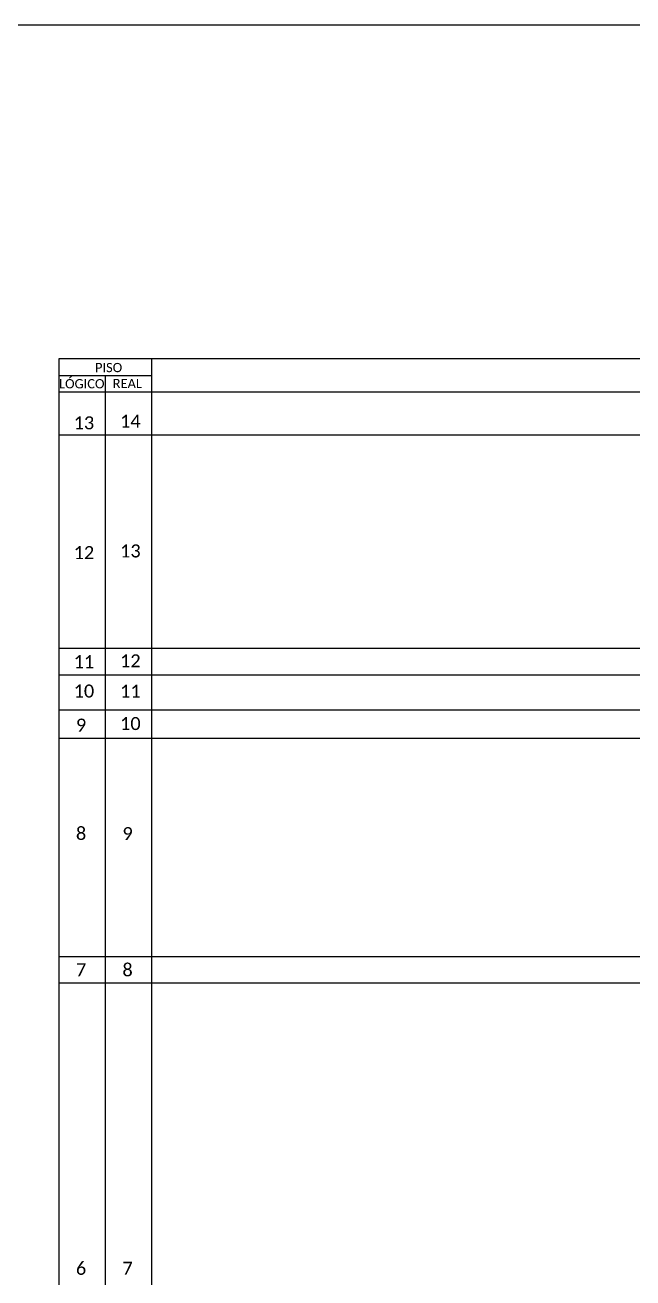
# Model space of a CAD drawing. Header units: metres. Extents: x -1286 to 459, y -500 to 94.
# Drawn here: x 35.5 to 186.8, y -217.9 to 94.2 of the extents above; entities that cross this region are included whole.
import ezdxf
from ezdxf.enums import TextEntityAlignment as Align

# ---------------------------------------------------------------- set-up
doc = ezdxf.new("R2010")
doc.units = ezdxf.units.M
doc.styles.add('WMF-Calibri0', font='calibri.ttf')

msp = doc.modelspace()

# ---------------------------------------------------------------- linework, layer by layer
msp.add_lwpolyline([(-381.52, -499.81), (459.48, -499.81), (459.48, 94.19), (-381.52, 94.19)], close=True)
at = {"color": 0}
for points in [[(431.63, 11.04), (43.87, 11.04)], [(43.87, 6.92), (67.02, 6.92)], [(43.87, 2.81), (431.63, 2.81)]]:
    msp.add_lwpolyline(points, dxfattribs=at)
for points in [[(43.87, 11.04), (43.87, 2.81)], [(67.02, 2.81), (67.02, 11.04)], [(55.44, 6.92), (55.44, 2.81)], [(43.87, 2.81), (431.63, 2.81)], [(43.87, 2.81), (43.87, -463.97), (431.63, -463.97), (431.63, 2.81)], [(43.87, 2.81), (431.63, 2.81)], [(55.44, 2.81), (55.44, -337.39)], [(67.02, -337.39), (67.02, 2.81)], [(43.87, -7.84), (431.63, -7.84)], [(43.87, -61.01), (431.63, -61.01)], [(43.87, -67.7), (431.63, -67.7)], [(43.87, -76.36), (431.63, -76.36)], [(43.87, -83.46), (431.63, -83.46)], [(43.87, -137.86), (431.63, -137.86)], [(43.87, -144.39), (431.63, -144.39)]]:
    msp.add_lwpolyline(points)

# ---------------------------------------------------------------- texts
at = {"color": 0, "style": 'WMF-Calibri0'}
for s, p in [('     PISO', (48.83, 7.73)), ('  LÓGICO', (42.29, 3.7)), ('    REAL', (54.05, 3.76))]:
    msp.add_text(s, height=2.3, dxfattribs=at).set_placement(p)
at = {"color": 7, "style": 'WMF-Calibri0'}
for s, p in [('14', (61.69, -4.47)), ('13', (50.12, -4.89)), ('12', (50.12, -37.22)), ('13', (61.69, -36.8)), ('11', (50.12, -64.39)), ('12', (61.69, -64.18)), ('10', (50.12, -71.7)), ('11', (61.69, -71.74)), ('10', (61.69, -79.8))]:
    msp.add_text(s, height=3.24, dxfattribs=at).set_placement(p, align=Align.MIDDLE_CENTER)
at = {"color": 7, "style": 'WMF-Calibri0', "flags": 4}
for tag, p in [('9', (49.41, -80.19)), ('8', (49.41, -107.16)), ('9', (60.99, -107.22)), ('7', (49.41, -141.14)), ('8', (60.99, -141.14)), ('6', (49.41, -215.5)), ('7', (60.99, -215.5))]:
    msp.add_attdef(tag, text='XX', height=3.24, dxfattribs=at).set_placement(p, align=Align.MIDDLE_CENTER)

doc.saveas('drawing.dxf')
